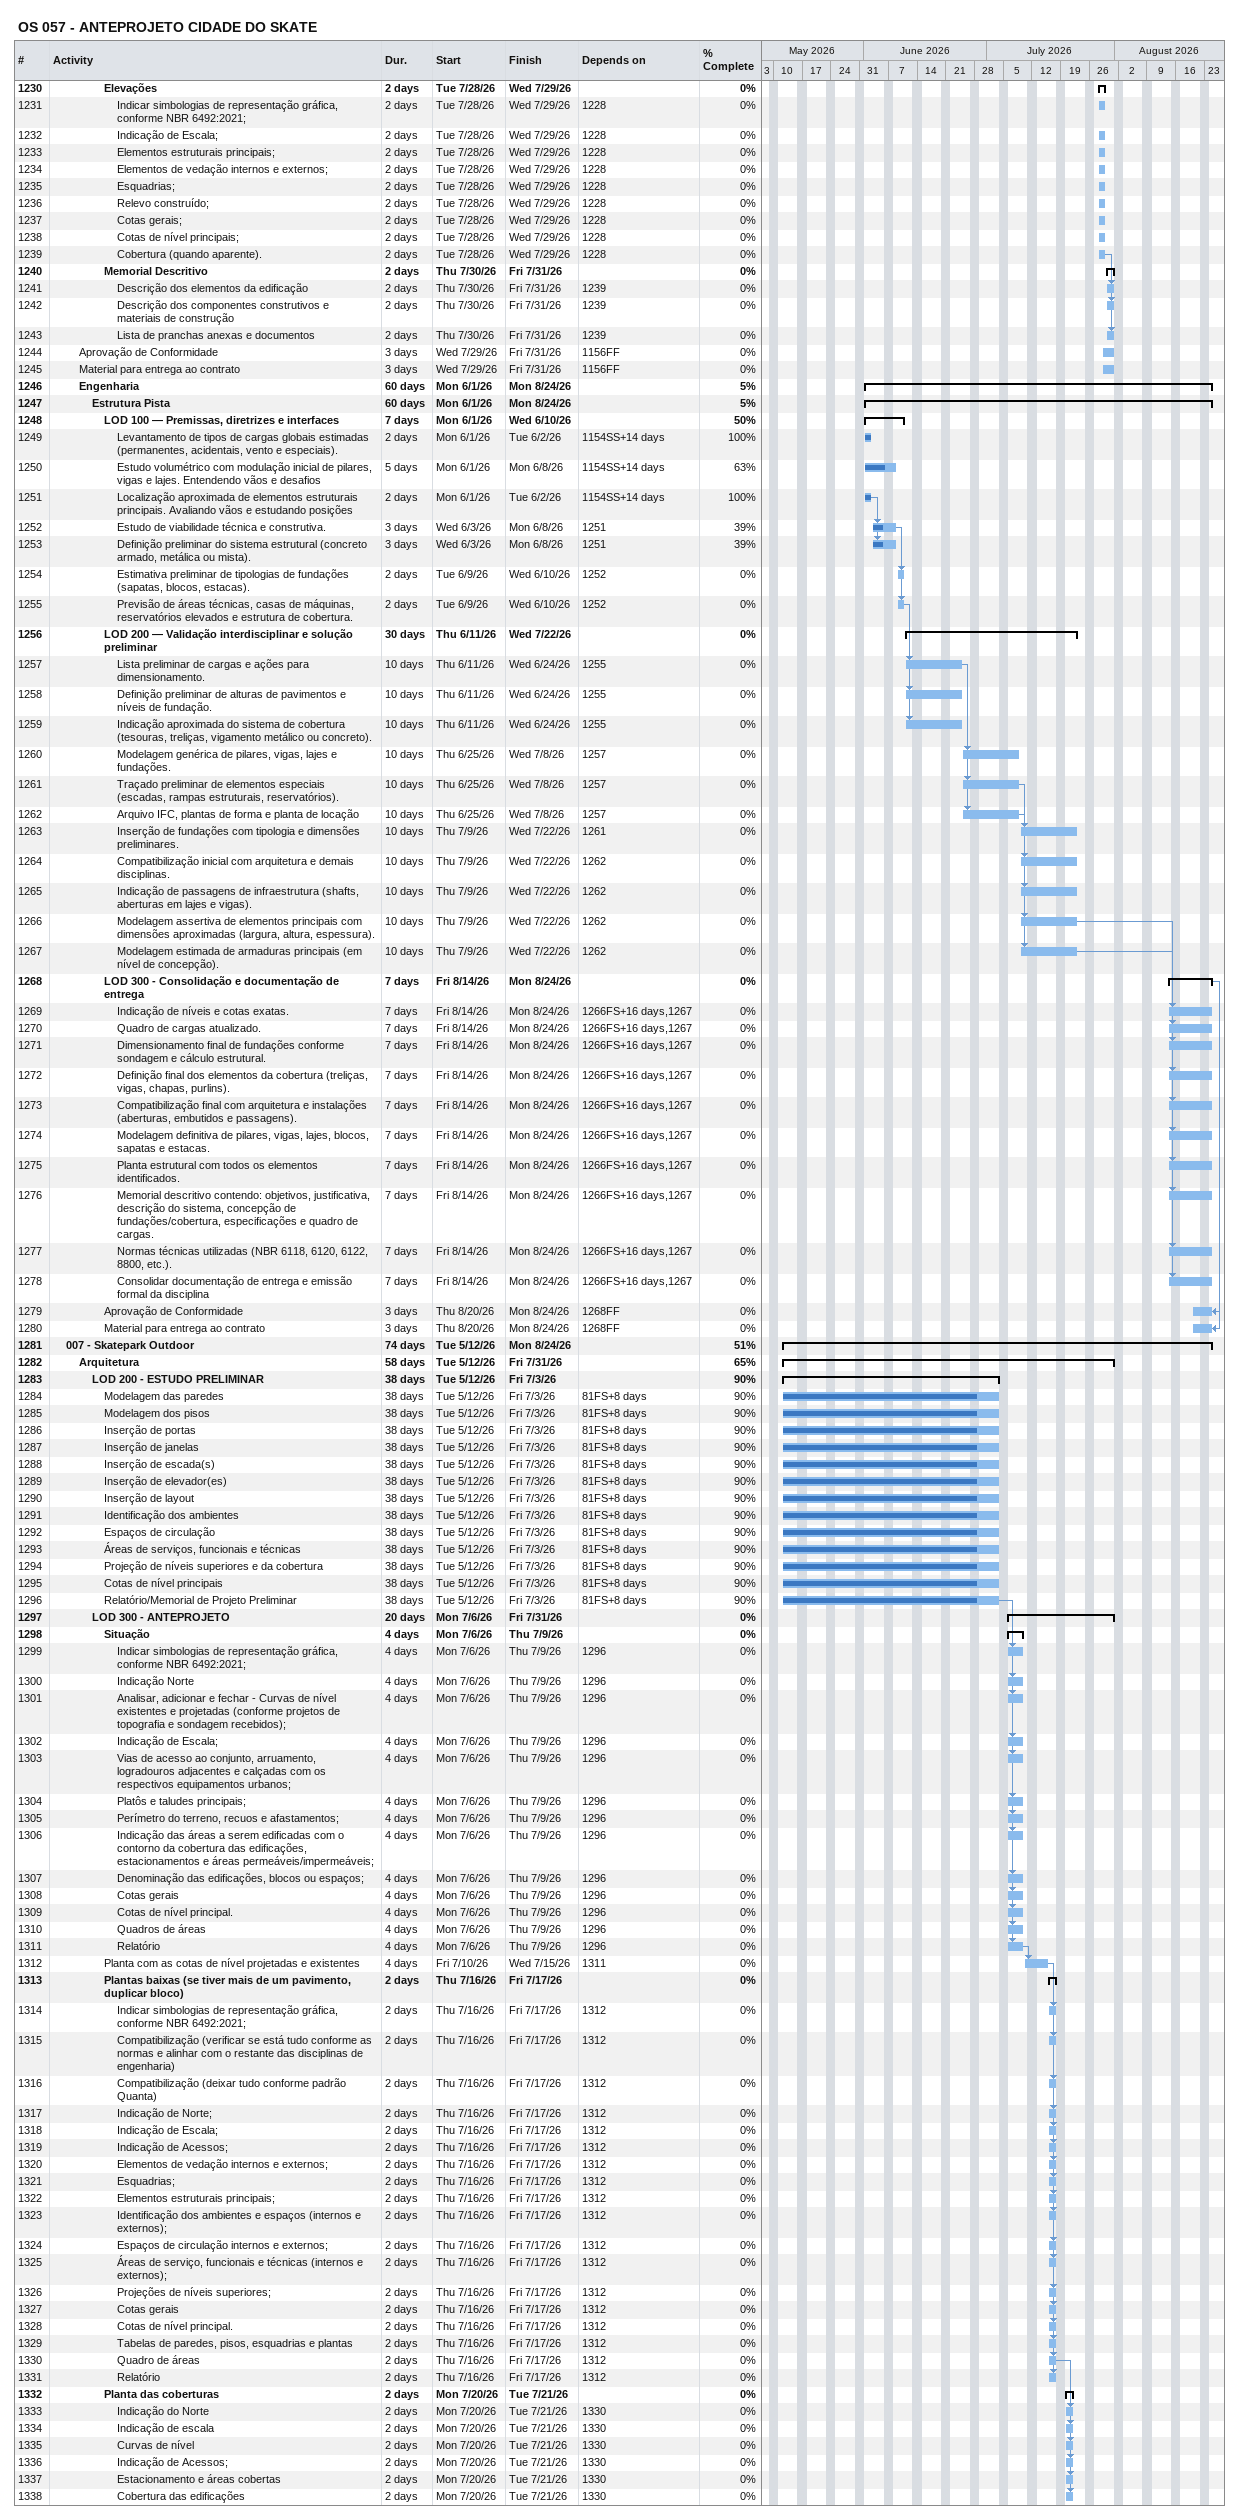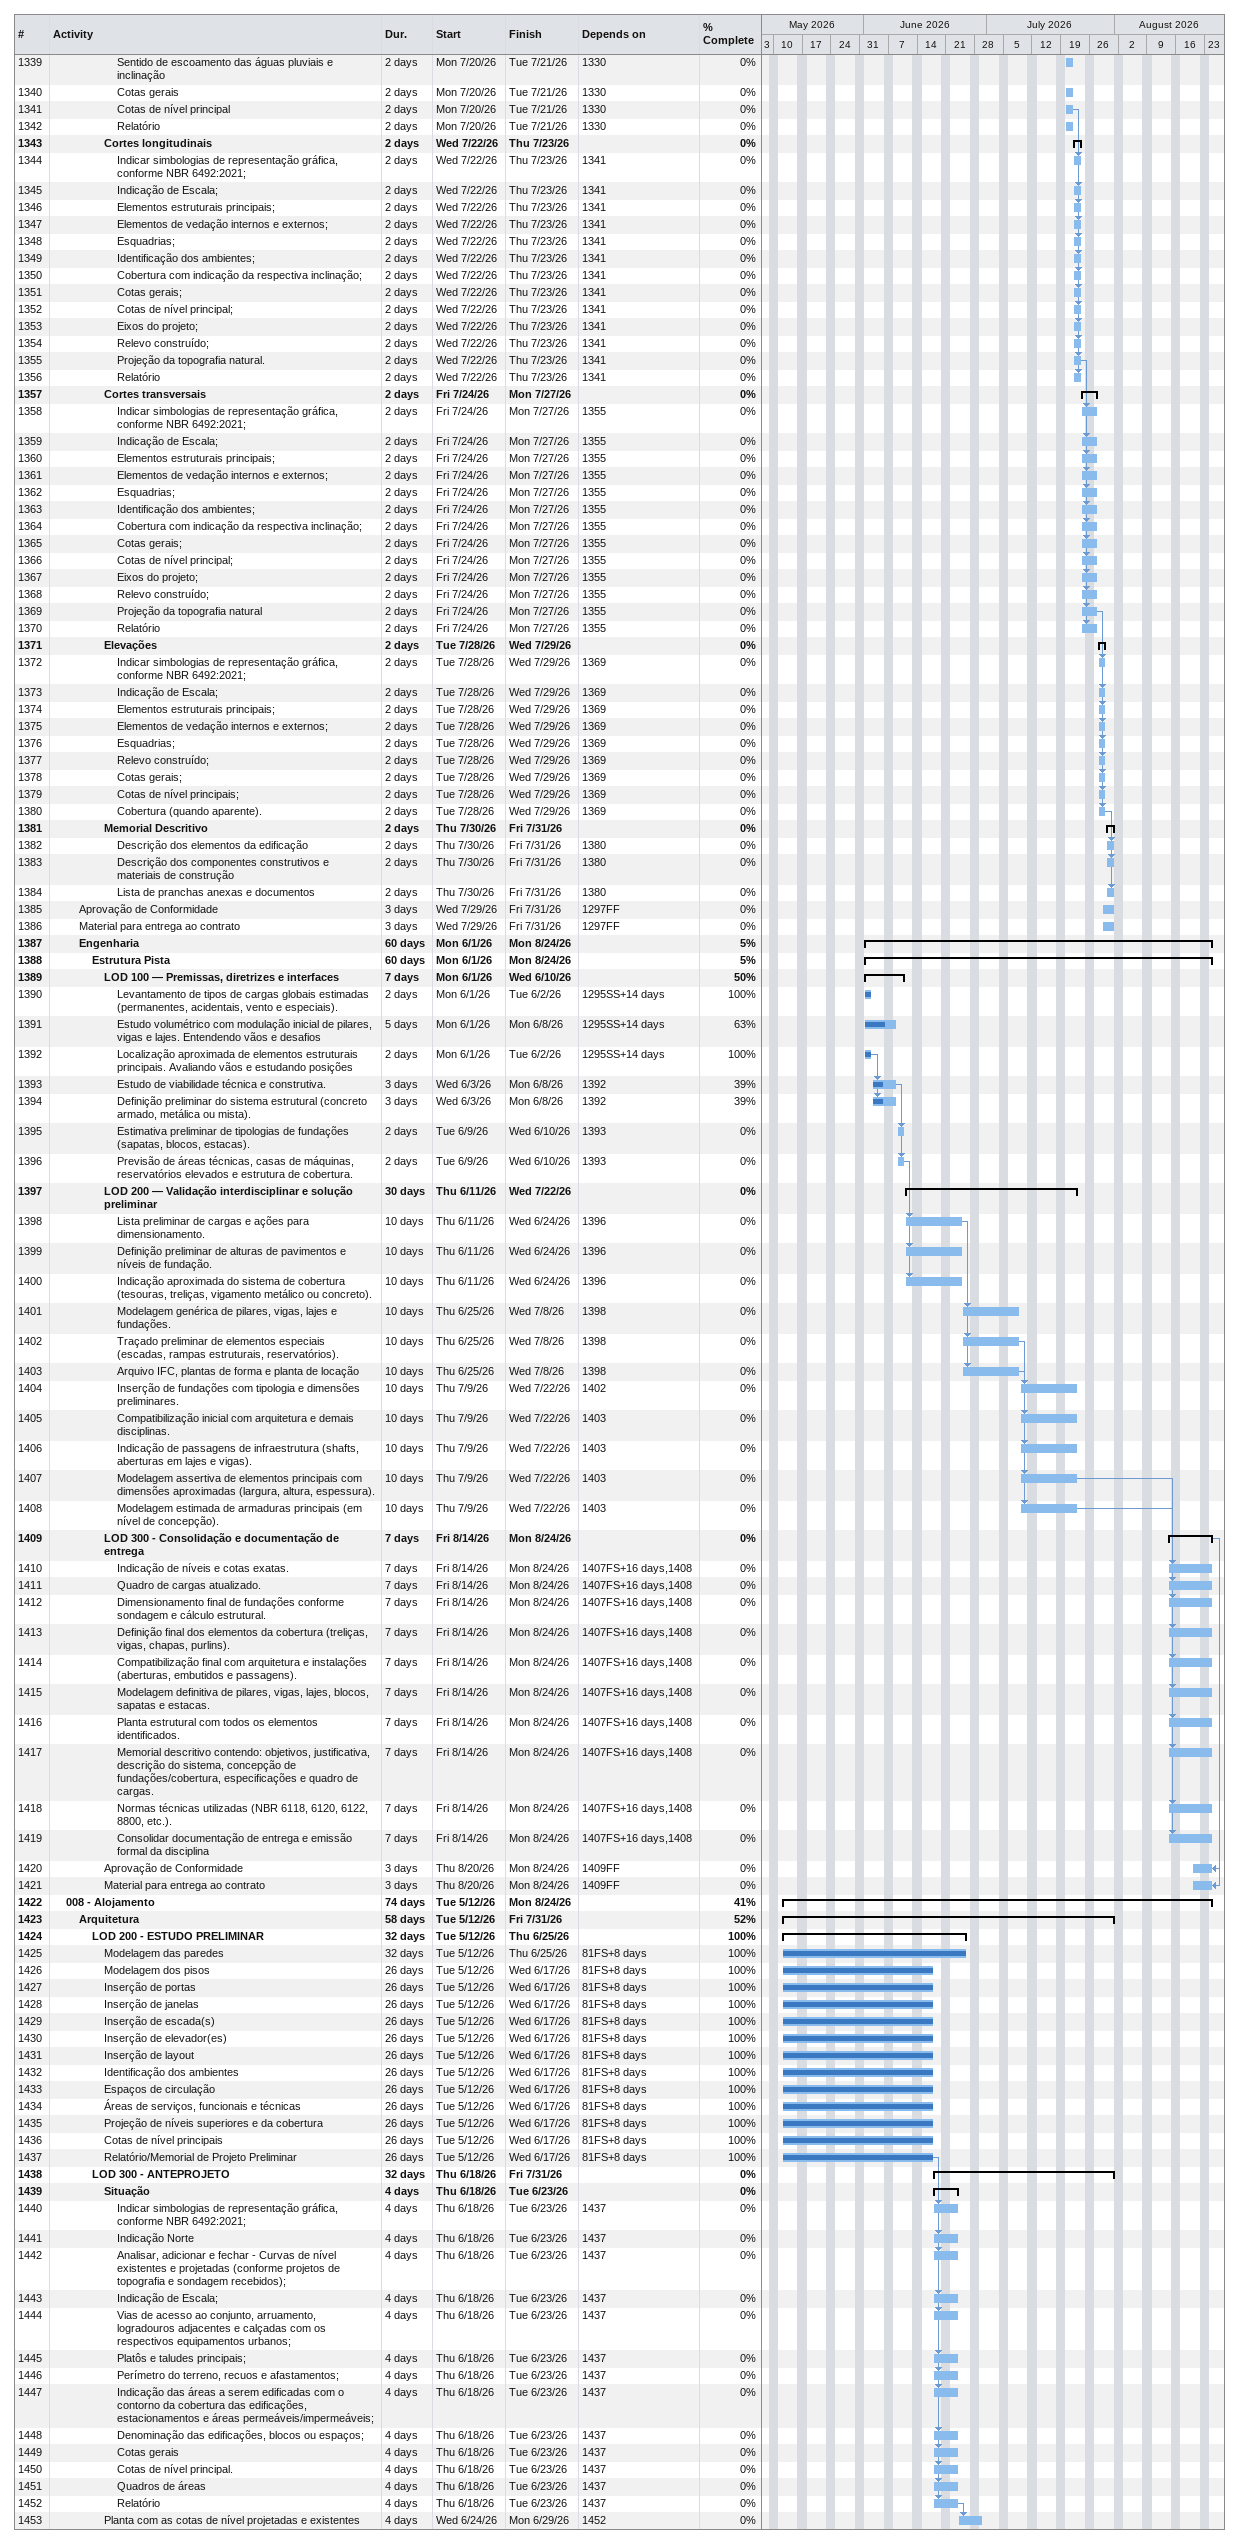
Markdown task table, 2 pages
OS 057 - ANTEPROJETO CIDADE DO SKATE

| ID | Level | Task | Duration | Start | Finish | Predecessors | % complete |
|---|---|---|---|---|---|---|---|
| 1230 | 5 | **Elevações** | 2d | 2026-07-28 | 2026-07-29 |  | 0 |
| 1231 | 6 | Indicar simbologias de representação gráfica, conforme NBR 6492:2021; | 2d | 2026-07-28 | 2026-07-29 | 1228 | 0 |
| 1232 | 6 | Indicação de Escala; | 2d | 2026-07-28 | 2026-07-29 | 1228 | 0 |
| 1233 | 6 | Elementos estruturais principais; | 2d | 2026-07-28 | 2026-07-29 | 1228 | 0 |
| 1234 | 6 | Elementos de vedação internos e externos; | 2d | 2026-07-28 | 2026-07-29 | 1228 | 0 |
| 1235 | 6 | Esquadrias; | 2d | 2026-07-28 | 2026-07-29 | 1228 | 0 |
| 1236 | 6 | Relevo construído; | 2d | 2026-07-28 | 2026-07-29 | 1228 | 0 |
| 1237 | 6 | Cotas gerais; | 2d | 2026-07-28 | 2026-07-29 | 1228 | 0 |
| 1238 | 6 | Cotas de nível principais; | 2d | 2026-07-28 | 2026-07-29 | 1228 | 0 |
| 1239 | 6 | Cobertura (quando aparente). | 2d | 2026-07-28 | 2026-07-29 | 1228 | 0 |
| 1240 | 5 | **Memorial Descritivo** | 2d | 2026-07-30 | 2026-07-31 |  | 0 |
| 1241 | 6 | Descrição dos elementos da edificação | 2d | 2026-07-30 | 2026-07-31 | 1239 | 0 |
| 1242 | 6 | Descrição dos componentes construtivos e materiais de construção | 2d | 2026-07-30 | 2026-07-31 | 1239 | 0 |
| 1243 | 6 | Lista de pranchas anexas e documentos | 2d | 2026-07-30 | 2026-07-31 | 1239 | 0 |
| 1244 | 3 | Aprovação de Conformidade | 3d | 2026-07-29 | 2026-07-31 | 1156FF | 0 |
| 1245 | 3 | Material para entrega ao contrato | 3d | 2026-07-29 | 2026-07-31 | 1156FF | 0 |
| 1246 | 3 | **Engenharia** | 60d | 2026-06-01 | 2026-08-24 |  | 5 |
| 1247 | 4 | **Estrutura Pista** | 60d | 2026-06-01 | 2026-08-24 |  | 5 |
| 1248 | 5 | **LOD 100 — Premissas, diretrizes e interfaces** | 7d | 2026-06-01 | 2026-06-10 |  | 50 |
| 1249 | 6 | Levantamento de tipos de cargas globais estimadas (permanentes, acidentais, vento e especiais). | 2d | 2026-06-01 | 2026-06-02 | 1154SS+14d | 100 |
| 1250 | 6 | Estudo volumétrico com modulação inicial de pilares, vigas e lajes. Entendendo vãos e desafios | 5d | 2026-06-01 | 2026-06-08 | 1154SS+14d | 63 |
| 1251 | 6 | Localização aproximada de elementos estruturais principais. Avaliando vãos e estudando posições | 2d | 2026-06-01 | 2026-06-02 | 1154SS+14d | 100 |
| 1252 | 6 | Estudo de viabilidade técnica e construtiva. | 3d | 2026-06-03 | 2026-06-08 | 1251 | 39 |
| 1253 | 6 | Definição preliminar do sistema estrutural (concreto armado, metálica ou mista). | 3d | 2026-06-03 | 2026-06-08 | 1251 | 39 |
| 1254 | 6 | Estimativa preliminar de tipologias de fundações (sapatas, blocos, estacas). | 2d | 2026-06-09 | 2026-06-10 | 1252 | 0 |
| 1255 | 6 | Previsão de áreas técnicas, casas de máquinas, reservatórios elevados e estrutura de cobertura. | 2d | 2026-06-09 | 2026-06-10 | 1252 | 0 |
| 1256 | 5 | **LOD 200 — Validação interdisciplinar e solução preliminar** | 30d | 2026-06-11 | 2026-07-22 |  | 0 |
| 1257 | 6 | Lista preliminar de cargas e ações para dimensionamento. | 10d | 2026-06-11 | 2026-06-24 | 1255 | 0 |
| 1258 | 6 | Definição preliminar de alturas de pavimentos e níveis de fundação. | 10d | 2026-06-11 | 2026-06-24 | 1255 | 0 |
| 1259 | 6 | Indicação aproximada do sistema de cobertura (tesouras, treliças, vigamento metálico ou concreto). | 10d | 2026-06-11 | 2026-06-24 | 1255 | 0 |
| 1260 | 6 | Modelagem genérica de pilares, vigas, lajes e fundações. | 10d | 2026-06-25 | 2026-07-08 | 1257 | 0 |
| 1261 | 6 | Traçado preliminar de elementos especiais (escadas, rampas estruturais, reservatórios). | 10d | 2026-06-25 | 2026-07-08 | 1257 | 0 |
| 1262 | 6 | Arquivo IFC, plantas de forma e planta de locação | 10d | 2026-06-25 | 2026-07-08 | 1257 | 0 |
| 1263 | 6 | Inserção de fundações com tipologia e dimensões preliminares. | 10d | 2026-07-09 | 2026-07-22 | 1261 | 0 |
| 1264 | 6 | Compatibilização inicial com arquitetura e demais disciplinas. | 10d | 2026-07-09 | 2026-07-22 | 1262 | 0 |
| 1265 | 6 | Indicação de passagens de infraestrutura (shafts, aberturas em lajes e vigas). | 10d | 2026-07-09 | 2026-07-22 | 1262 | 0 |
| 1266 | 6 | Modelagem assertiva de elementos principais com dimensões aproximadas (largura, altura, espessura). | 10d | 2026-07-09 | 2026-07-22 | 1262 | 0 |
| 1267 | 6 | Modelagem estimada de armaduras principais (em nível de concepção). | 10d | 2026-07-09 | 2026-07-22 | 1262 | 0 |
| 1268 | 5 | **LOD 300 - Consolidação e documentação de entrega** | 7d | 2026-08-14 | 2026-08-24 |  | 0 |
| 1269 | 6 | Indicação de níveis e cotas exatas. | 7d | 2026-08-14 | 2026-08-24 | 1266FS+16d, 1267 | 0 |
| 1270 | 6 | Quadro de cargas atualizado. | 7d | 2026-08-14 | 2026-08-24 | 1266FS+16d, 1267 | 0 |
| 1271 | 6 | Dimensionamento final de fundações conforme sondagem e cálculo estrutural. | 7d | 2026-08-14 | 2026-08-24 | 1266FS+16d, 1267 | 0 |
| 1272 | 6 | Definição final dos elementos da cobertura (treliças, vigas, chapas, purlins). | 7d | 2026-08-14 | 2026-08-24 | 1266FS+16d, 1267 | 0 |
| 1273 | 6 | Compatibilização final com arquitetura e instalações (aberturas, embutidos e passagens). | 7d | 2026-08-14 | 2026-08-24 | 1266FS+16d, 1267 | 0 |
| 1274 | 6 | Modelagem definitiva de pilares, vigas, lajes, blocos, sapatas e estacas. | 7d | 2026-08-14 | 2026-08-24 | 1266FS+16d, 1267 | 0 |
| 1275 | 6 | Planta estrutural com todos os elementos identificados. | 7d | 2026-08-14 | 2026-08-24 | 1266FS+16d, 1267 | 0 |
| 1276 | 6 | Memorial descritivo contendo: objetivos, justificativa, descrição do sistema, concepção de fundações/cobertura, especificações e quadro de cargas. | 7d | 2026-08-14 | 2026-08-24 | 1266FS+16d, 1267 | 0 |
| 1277 | 6 | Normas técnicas utilizadas (NBR 6118, 6120, 6122, 8800, etc.). | 7d | 2026-08-14 | 2026-08-24 | 1266FS+16d, 1267 | 0 |
| 1278 | 6 | Consolidar documentação de entrega e emissão formal da disciplina | 7d | 2026-08-14 | 2026-08-24 | 1266FS+16d, 1267 | 0 |
| 1279 | 5 | Aprovação de Conformidade | 3d | 2026-08-20 | 2026-08-24 | 1268FF | 0 |
| 1280 | 5 | Material para entrega ao contrato | 3d | 2026-08-20 | 2026-08-24 | 1268FF | 0 |
| 1281 | 2 | **007 - Skatepark Outdoor** | 74d | 2026-05-12 | 2026-08-24 |  | 51 |
| 1282 | 3 | **Arquitetura** | 58d | 2026-05-12 | 2026-07-31 |  | 65 |
| 1283 | 4 | **LOD 200 - ESTUDO PRELIMINAR** | 38d | 2026-05-12 | 2026-07-03 |  | 90 |
| 1284 | 5 | Modelagem das paredes | 38d | 2026-05-12 | 2026-07-03 | 81FS+8d | 90 |
| 1285 | 5 | Modelagem dos pisos | 38d | 2026-05-12 | 2026-07-03 | 81FS+8d | 90 |
| 1286 | 5 | Inserção de portas | 38d | 2026-05-12 | 2026-07-03 | 81FS+8d | 90 |
| 1287 | 5 | Inserção de janelas | 38d | 2026-05-12 | 2026-07-03 | 81FS+8d | 90 |
| 1288 | 5 | Inserção de escada(s) | 38d | 2026-05-12 | 2026-07-03 | 81FS+8d | 90 |
| 1289 | 5 | Inserção de elevador(es) | 38d | 2026-05-12 | 2026-07-03 | 81FS+8d | 90 |
| 1290 | 5 | Inserção de layout | 38d | 2026-05-12 | 2026-07-03 | 81FS+8d | 90 |
| 1291 | 5 | Identificação dos ambientes | 38d | 2026-05-12 | 2026-07-03 | 81FS+8d | 90 |
| 1292 | 5 | Espaços de circulação | 38d | 2026-05-12 | 2026-07-03 | 81FS+8d | 90 |
| 1293 | 5 | Áreas de serviços, funcionais e técnicas | 38d | 2026-05-12 | 2026-07-03 | 81FS+8d | 90 |
| 1294 | 5 | Projeção de níveis superiores e da cobertura | 38d | 2026-05-12 | 2026-07-03 | 81FS+8d | 90 |
| 1295 | 5 | Cotas de nível principais | 38d | 2026-05-12 | 2026-07-03 | 81FS+8d | 90 |
| 1296 | 5 | Relatório/Memorial de Projeto Preliminar | 38d | 2026-05-12 | 2026-07-03 | 81FS+8d | 90 |
| 1297 | 4 | **LOD 300 - ANTEPROJETO** | 20d | 2026-07-06 | 2026-07-31 |  | 0 |
| 1298 | 5 | **Situação** | 4d | 2026-07-06 | 2026-07-09 |  | 0 |
| 1299 | 6 | Indicar simbologias de representação gráfica, conforme NBR 6492:2021; | 4d | 2026-07-06 | 2026-07-09 | 1296 | 0 |
| 1300 | 6 | Indicação Norte | 4d | 2026-07-06 | 2026-07-09 | 1296 | 0 |
| 1301 | 6 | Analisar, adicionar e fechar - Curvas de nível existentes e projetadas (conforme projetos de topografia e sondagem recebidos); | 4d | 2026-07-06 | 2026-07-09 | 1296 | 0 |
| 1302 | 6 | Indicação de Escala; | 4d | 2026-07-06 | 2026-07-09 | 1296 | 0 |
| 1303 | 6 | Vias de acesso ao conjunto, arruamento, logradouros adjacentes e calçadas com os respectivos equipamentos urbanos; | 4d | 2026-07-06 | 2026-07-09 | 1296 | 0 |
| 1304 | 6 | Platôs e taludes principais; | 4d | 2026-07-06 | 2026-07-09 | 1296 | 0 |
| 1305 | 6 | Perímetro do terreno, recuos e afastamentos; | 4d | 2026-07-06 | 2026-07-09 | 1296 | 0 |
| 1306 | 6 | Indicação das áreas a serem edificadas com o contorno da cobertura das edificações, estacionamentos e áreas permeáveis/impermeáveis; | 4d | 2026-07-06 | 2026-07-09 | 1296 | 0 |
| 1307 | 6 | Denominação das edificações, blocos ou espaços; | 4d | 2026-07-06 | 2026-07-09 | 1296 | 0 |
| 1308 | 6 | Cotas gerais | 4d | 2026-07-06 | 2026-07-09 | 1296 | 0 |
| 1309 | 6 | Cotas de nível principal. | 4d | 2026-07-06 | 2026-07-09 | 1296 | 0 |
| 1310 | 6 | Quadros de áreas | 4d | 2026-07-06 | 2026-07-09 | 1296 | 0 |
| 1311 | 6 | Relatório | 4d | 2026-07-06 | 2026-07-09 | 1296 | 0 |
| 1312 | 5 | Planta com as cotas de nível projetadas e existentes | 4d | 2026-07-10 | 2026-07-15 | 1311 | 0 |
| 1313 | 5 | **Plantas baixas (se tiver mais de um pavimento, duplicar bloco)** | 2d | 2026-07-16 | 2026-07-17 |  | 0 |
| 1314 | 6 | Indicar simbologias de representação gráfica, conforme NBR 6492:2021; | 2d | 2026-07-16 | 2026-07-17 | 1312 | 0 |
| 1315 | 6 | Compatibilização (verificar se está tudo conforme as normas e alinhar com o restante das disciplinas de engenharia) | 2d | 2026-07-16 | 2026-07-17 | 1312 | 0 |
| 1316 | 6 | Compatibilização (deixar tudo conforme padrão Quanta) | 2d | 2026-07-16 | 2026-07-17 | 1312 | 0 |
| 1317 | 6 | Indicação de Norte; | 2d | 2026-07-16 | 2026-07-17 | 1312 | 0 |
| 1318 | 6 | Indicação de Escala; | 2d | 2026-07-16 | 2026-07-17 | 1312 | 0 |
| 1319 | 6 | Indicação de Acessos; | 2d | 2026-07-16 | 2026-07-17 | 1312 | 0 |
| 1320 | 6 | Elementos de vedação internos e externos; | 2d | 2026-07-16 | 2026-07-17 | 1312 | 0 |
| 1321 | 6 | Esquadrias; | 2d | 2026-07-16 | 2026-07-17 | 1312 | 0 |
| 1322 | 6 | Elementos estruturais principais; | 2d | 2026-07-16 | 2026-07-17 | 1312 | 0 |
| 1323 | 6 | Identificação dos ambientes e espaços (internos e externos); | 2d | 2026-07-16 | 2026-07-17 | 1312 | 0 |
| 1324 | 6 | Espaços de circulação internos e externos; | 2d | 2026-07-16 | 2026-07-17 | 1312 | 0 |
| 1325 | 6 | Áreas de serviço, funcionais e técnicas (internos e externos); | 2d | 2026-07-16 | 2026-07-17 | 1312 | 0 |
| 1326 | 6 | Projeções de níveis superiores; | 2d | 2026-07-16 | 2026-07-17 | 1312 | 0 |
| 1327 | 6 | Cotas gerais | 2d | 2026-07-16 | 2026-07-17 | 1312 | 0 |
| 1328 | 6 | Cotas de nível principal. | 2d | 2026-07-16 | 2026-07-17 | 1312 | 0 |
| 1329 | 6 | Tabelas de paredes, pisos, esquadrias e plantas | 2d | 2026-07-16 | 2026-07-17 | 1312 | 0 |
| 1330 | 6 | Quadro de áreas | 2d | 2026-07-16 | 2026-07-17 | 1312 | 0 |
| 1331 | 6 | Relatório | 2d | 2026-07-16 | 2026-07-17 | 1312 | 0 |
| 1332 | 5 | **Planta das coberturas** | 2d | 2026-07-20 | 2026-07-21 |  | 0 |
| 1333 | 6 | Indicação do Norte | 2d | 2026-07-20 | 2026-07-21 | 1330 | 0 |
| 1334 | 6 | Indicação de escala | 2d | 2026-07-20 | 2026-07-21 | 1330 | 0 |
| 1335 | 6 | Curvas de nível | 2d | 2026-07-20 | 2026-07-21 | 1330 | 0 |
| 1336 | 6 | Indicação de Acessos; | 2d | 2026-07-20 | 2026-07-21 | 1330 | 0 |
| 1337 | 6 | Estacionamento e áreas cobertas | 2d | 2026-07-20 | 2026-07-21 | 1330 | 0 |
| 1338 | 6 | Cobertura das edificações | 2d | 2026-07-20 | 2026-07-21 | 1330 | 0 |
| 1339 | 6 | Sentido de escoamento das águas pluviais e inclinação | 2d | 2026-07-20 | 2026-07-21 | 1330 | 0 |
| 1340 | 6 | Cotas gerais | 2d | 2026-07-20 | 2026-07-21 | 1330 | 0 |
| 1341 | 6 | Cotas de nível principal | 2d | 2026-07-20 | 2026-07-21 | 1330 | 0 |
| 1342 | 6 | Relatório | 2d | 2026-07-20 | 2026-07-21 | 1330 | 0 |
| 1343 | 5 | **Cortes longitudinais** | 2d | 2026-07-22 | 2026-07-23 |  | 0 |
| 1344 | 6 | Indicar simbologias de representação gráfica, conforme NBR 6492:2021; | 2d | 2026-07-22 | 2026-07-23 | 1341 | 0 |
| 1345 | 6 | Indicação de Escala; | 2d | 2026-07-22 | 2026-07-23 | 1341 | 0 |
| 1346 | 6 | Elementos estruturais principais; | 2d | 2026-07-22 | 2026-07-23 | 1341 | 0 |
| 1347 | 6 | Elementos de vedação internos e externos; | 2d | 2026-07-22 | 2026-07-23 | 1341 | 0 |
| 1348 | 6 | Esquadrias; | 2d | 2026-07-22 | 2026-07-23 | 1341 | 0 |
| 1349 | 6 | Identificação dos ambientes; | 2d | 2026-07-22 | 2026-07-23 | 1341 | 0 |
| 1350 | 6 | Cobertura com indicação da respectiva inclinação; | 2d | 2026-07-22 | 2026-07-23 | 1341 | 0 |
| 1351 | 6 | Cotas gerais; | 2d | 2026-07-22 | 2026-07-23 | 1341 | 0 |
| 1352 | 6 | Cotas de nível principal; | 2d | 2026-07-22 | 2026-07-23 | 1341 | 0 |
| 1353 | 6 | Eixos do projeto; | 2d | 2026-07-22 | 2026-07-23 | 1341 | 0 |
| 1354 | 6 | Relevo construído; | 2d | 2026-07-22 | 2026-07-23 | 1341 | 0 |
| 1355 | 6 | Projeção da topografia natural. | 2d | 2026-07-22 | 2026-07-23 | 1341 | 0 |
| 1356 | 6 | Relatório | 2d | 2026-07-22 | 2026-07-23 | 1341 | 0 |
| 1357 | 5 | **Cortes transversais** | 2d | 2026-07-24 | 2026-07-27 |  | 0 |
| 1358 | 6 | Indicar simbologias de representação gráfica, conforme NBR 6492:2021; | 2d | 2026-07-24 | 2026-07-27 | 1355 | 0 |
| 1359 | 6 | Indicação de Escala; | 2d | 2026-07-24 | 2026-07-27 | 1355 | 0 |
| 1360 | 6 | Elementos estruturais principais; | 2d | 2026-07-24 | 2026-07-27 | 1355 | 0 |
| 1361 | 6 | Elementos de vedação internos e externos; | 2d | 2026-07-24 | 2026-07-27 | 1355 | 0 |
| 1362 | 6 | Esquadrias; | 2d | 2026-07-24 | 2026-07-27 | 1355 | 0 |
| 1363 | 6 | Identificação dos ambientes; | 2d | 2026-07-24 | 2026-07-27 | 1355 | 0 |
| 1364 | 6 | Cobertura com indicação da respectiva inclinação; | 2d | 2026-07-24 | 2026-07-27 | 1355 | 0 |
| 1365 | 6 | Cotas gerais; | 2d | 2026-07-24 | 2026-07-27 | 1355 | 0 |
| 1366 | 6 | Cotas de nível principal; | 2d | 2026-07-24 | 2026-07-27 | 1355 | 0 |
| 1367 | 6 | Eixos do projeto; | 2d | 2026-07-24 | 2026-07-27 | 1355 | 0 |
| 1368 | 6 | Relevo construído; | 2d | 2026-07-24 | 2026-07-27 | 1355 | 0 |
| 1369 | 6 | Projeção da topografia natural | 2d | 2026-07-24 | 2026-07-27 | 1355 | 0 |
| 1370 | 6 | Relatório | 2d | 2026-07-24 | 2026-07-27 | 1355 | 0 |
| 1371 | 5 | **Elevações** | 2d | 2026-07-28 | 2026-07-29 |  | 0 |
| 1372 | 6 | Indicar simbologias de representação gráfica, conforme NBR 6492:2021; | 2d | 2026-07-28 | 2026-07-29 | 1369 | 0 |
| 1373 | 6 | Indicação de Escala; | 2d | 2026-07-28 | 2026-07-29 | 1369 | 0 |
| 1374 | 6 | Elementos estruturais principais; | 2d | 2026-07-28 | 2026-07-29 | 1369 | 0 |
| 1375 | 6 | Elementos de vedação internos e externos; | 2d | 2026-07-28 | 2026-07-29 | 1369 | 0 |
| 1376 | 6 | Esquadrias; | 2d | 2026-07-28 | 2026-07-29 | 1369 | 0 |
| 1377 | 6 | Relevo construído; | 2d | 2026-07-28 | 2026-07-29 | 1369 | 0 |
| 1378 | 6 | Cotas gerais; | 2d | 2026-07-28 | 2026-07-29 | 1369 | 0 |
| 1379 | 6 | Cotas de nível principais; | 2d | 2026-07-28 | 2026-07-29 | 1369 | 0 |
| 1380 | 6 | Cobertura (quando aparente). | 2d | 2026-07-28 | 2026-07-29 | 1369 | 0 |
| 1381 | 5 | **Memorial Descritivo** | 2d | 2026-07-30 | 2026-07-31 |  | 0 |
| 1382 | 6 | Descrição dos elementos da edificação | 2d | 2026-07-30 | 2026-07-31 | 1380 | 0 |
| 1383 | 6 | Descrição dos componentes construtivos e materiais de construção | 2d | 2026-07-30 | 2026-07-31 | 1380 | 0 |
| 1384 | 6 | Lista de pranchas anexas e documentos | 2d | 2026-07-30 | 2026-07-31 | 1380 | 0 |
| 1385 | 3 | Aprovação de Conformidade | 3d | 2026-07-29 | 2026-07-31 | 1297FF | 0 |
| 1386 | 3 | Material para entrega ao contrato | 3d | 2026-07-29 | 2026-07-31 | 1297FF | 0 |
| 1387 | 3 | **Engenharia** | 60d | 2026-06-01 | 2026-08-24 |  | 5 |
| 1388 | 4 | **Estrutura Pista** | 60d | 2026-06-01 | 2026-08-24 |  | 5 |
| 1389 | 5 | **LOD 100 — Premissas, diretrizes e interfaces** | 7d | 2026-06-01 | 2026-06-10 |  | 50 |
| 1390 | 6 | Levantamento de tipos de cargas globais estimadas (permanentes, acidentais, vento e especiais). | 2d | 2026-06-01 | 2026-06-02 | 1295SS+14d | 100 |
| 1391 | 6 | Estudo volumétrico com modulação inicial de pilares, vigas e lajes. Entendendo vãos e desafios | 5d | 2026-06-01 | 2026-06-08 | 1295SS+14d | 63 |
| 1392 | 6 | Localização aproximada de elementos estruturais principais. Avaliando vãos e estudando posições | 2d | 2026-06-01 | 2026-06-02 | 1295SS+14d | 100 |
| 1393 | 6 | Estudo de viabilidade técnica e construtiva. | 3d | 2026-06-03 | 2026-06-08 | 1392 | 39 |
| 1394 | 6 | Definição preliminar do sistema estrutural (concreto armado, metálica ou mista). | 3d | 2026-06-03 | 2026-06-08 | 1392 | 39 |
| 1395 | 6 | Estimativa preliminar de tipologias de fundações (sapatas, blocos, estacas). | 2d | 2026-06-09 | 2026-06-10 | 1393 | 0 |
| 1396 | 6 | Previsão de áreas técnicas, casas de máquinas, reservatórios elevados e estrutura de cobertura. | 2d | 2026-06-09 | 2026-06-10 | 1393 | 0 |
| 1397 | 5 | **LOD 200 — Validação interdisciplinar e solução preliminar** | 30d | 2026-06-11 | 2026-07-22 |  | 0 |
| 1398 | 6 | Lista preliminar de cargas e ações para dimensionamento. | 10d | 2026-06-11 | 2026-06-24 | 1396 | 0 |
| 1399 | 6 | Definição preliminar de alturas de pavimentos e níveis de fundação. | 10d | 2026-06-11 | 2026-06-24 | 1396 | 0 |
| 1400 | 6 | Indicação aproximada do sistema de cobertura (tesouras, treliças, vigamento metálico ou concreto). | 10d | 2026-06-11 | 2026-06-24 | 1396 | 0 |
| 1401 | 6 | Modelagem genérica de pilares, vigas, lajes e fundações. | 10d | 2026-06-25 | 2026-07-08 | 1398 | 0 |
| 1402 | 6 | Traçado preliminar de elementos especiais (escadas, rampas estruturais, reservatórios). | 10d | 2026-06-25 | 2026-07-08 | 1398 | 0 |
| 1403 | 6 | Arquivo IFC, plantas de forma e planta de locação | 10d | 2026-06-25 | 2026-07-08 | 1398 | 0 |
| 1404 | 6 | Inserção de fundações com tipologia e dimensões preliminares. | 10d | 2026-07-09 | 2026-07-22 | 1402 | 0 |
| 1405 | 6 | Compatibilização inicial com arquitetura e demais disciplinas. | 10d | 2026-07-09 | 2026-07-22 | 1403 | 0 |
| 1406 | 6 | Indicação de passagens de infraestrutura (shafts, aberturas em lajes e vigas). | 10d | 2026-07-09 | 2026-07-22 | 1403 | 0 |
| 1407 | 6 | Modelagem assertiva de elementos principais com dimensões aproximadas (largura, altura, espessura). | 10d | 2026-07-09 | 2026-07-22 | 1403 | 0 |
| 1408 | 6 | Modelagem estimada de armaduras principais (em nível de concepção). | 10d | 2026-07-09 | 2026-07-22 | 1403 | 0 |
| 1409 | 5 | **LOD 300 - Consolidação e documentação de entrega** | 7d | 2026-08-14 | 2026-08-24 |  | 0 |
| 1410 | 6 | Indicação de níveis e cotas exatas. | 7d | 2026-08-14 | 2026-08-24 | 1407FS+16d, 1408 | 0 |
| 1411 | 6 | Quadro de cargas atualizado. | 7d | 2026-08-14 | 2026-08-24 | 1407FS+16d, 1408 | 0 |
| 1412 | 6 | Dimensionamento final de fundações conforme sondagem e cálculo estrutural. | 7d | 2026-08-14 | 2026-08-24 | 1407FS+16d, 1408 | 0 |
| 1413 | 6 | Definição final dos elementos da cobertura (treliças, vigas, chapas, purlins). | 7d | 2026-08-14 | 2026-08-24 | 1407FS+16d, 1408 | 0 |
| 1414 | 6 | Compatibilização final com arquitetura e instalações (aberturas, embutidos e passagens). | 7d | 2026-08-14 | 2026-08-24 | 1407FS+16d, 1408 | 0 |
| 1415 | 6 | Modelagem definitiva de pilares, vigas, lajes, blocos, sapatas e estacas. | 7d | 2026-08-14 | 2026-08-24 | 1407FS+16d, 1408 | 0 |
| 1416 | 6 | Planta estrutural com todos os elementos identificados. | 7d | 2026-08-14 | 2026-08-24 | 1407FS+16d, 1408 | 0 |
| 1417 | 6 | Memorial descritivo contendo: objetivos, justificativa, descrição do sistema, concepção de fundações/cobertura, especificações e quadro de cargas. | 7d | 2026-08-14 | 2026-08-24 | 1407FS+16d, 1408 | 0 |
| 1418 | 6 | Normas técnicas utilizadas (NBR 6118, 6120, 6122, 8800, etc.). | 7d | 2026-08-14 | 2026-08-24 | 1407FS+16d, 1408 | 0 |
| 1419 | 6 | Consolidar documentação de entrega e emissão formal da disciplina | 7d | 2026-08-14 | 2026-08-24 | 1407FS+16d, 1408 | 0 |
| 1420 | 5 | Aprovação de Conformidade | 3d | 2026-08-20 | 2026-08-24 | 1409FF | 0 |
| 1421 | 5 | Material para entrega ao contrato | 3d | 2026-08-20 | 2026-08-24 | 1409FF | 0 |
| 1422 | 2 | **008 - Alojamento** | 74d | 2026-05-12 | 2026-08-24 |  | 41 |
| 1423 | 3 | **Arquitetura** | 58d | 2026-05-12 | 2026-07-31 |  | 52 |
| 1424 | 4 | **LOD 200 - ESTUDO PRELIMINAR** | 32d | 2026-05-12 | 2026-06-25 |  | 100 |
| 1425 | 5 | Modelagem das paredes | 32d | 2026-05-12 | 2026-06-25 | 81FS+8d | 100 |
| 1426 | 5 | Modelagem dos pisos | 26d | 2026-05-12 | 2026-06-17 | 81FS+8d | 100 |
| 1427 | 5 | Inserção de portas | 26d | 2026-05-12 | 2026-06-17 | 81FS+8d | 100 |
| 1428 | 5 | Inserção de janelas | 26d | 2026-05-12 | 2026-06-17 | 81FS+8d | 100 |
| 1429 | 5 | Inserção de escada(s) | 26d | 2026-05-12 | 2026-06-17 | 81FS+8d | 100 |
| 1430 | 5 | Inserção de elevador(es) | 26d | 2026-05-12 | 2026-06-17 | 81FS+8d | 100 |
| 1431 | 5 | Inserção de layout | 26d | 2026-05-12 | 2026-06-17 | 81FS+8d | 100 |
| 1432 | 5 | Identificação dos ambientes | 26d | 2026-05-12 | 2026-06-17 | 81FS+8d | 100 |
| 1433 | 5 | Espaços de circulação | 26d | 2026-05-12 | 2026-06-17 | 81FS+8d | 100 |
| 1434 | 5 | Áreas de serviços, funcionais e técnicas | 26d | 2026-05-12 | 2026-06-17 | 81FS+8d | 100 |
| 1435 | 5 | Projeção de níveis superiores e da cobertura | 26d | 2026-05-12 | 2026-06-17 | 81FS+8d | 100 |
| 1436 | 5 | Cotas de nível principais | 26d | 2026-05-12 | 2026-06-17 | 81FS+8d | 100 |
| 1437 | 5 | Relatório/Memorial de Projeto Preliminar | 26d | 2026-05-12 | 2026-06-17 | 81FS+8d | 100 |
| 1438 | 4 | **LOD 300 - ANTEPROJETO** | 32d | 2026-06-18 | 2026-07-31 |  | 0 |
| 1439 | 5 | **Situação** | 4d | 2026-06-18 | 2026-06-23 |  | 0 |
| 1440 | 6 | Indicar simbologias de representação gráfica, conforme NBR 6492:2021; | 4d | 2026-06-18 | 2026-06-23 | 1437 | 0 |
| 1441 | 6 | Indicação Norte | 4d | 2026-06-18 | 2026-06-23 | 1437 | 0 |
| 1442 | 6 | Analisar, adicionar e fechar - Curvas de nível existentes e projetadas (conforme projetos de topografia e sondagem recebidos); | 4d | 2026-06-18 | 2026-06-23 | 1437 | 0 |
| 1443 | 6 | Indicação de Escala; | 4d | 2026-06-18 | 2026-06-23 | 1437 | 0 |
| 1444 | 6 | Vias de acesso ao conjunto, arruamento, logradouros adjacentes e calçadas com os respectivos equipamentos urbanos; | 4d | 2026-06-18 | 2026-06-23 | 1437 | 0 |
| 1445 | 6 | Platôs e taludes principais; | 4d | 2026-06-18 | 2026-06-23 | 1437 | 0 |
| 1446 | 6 | Perímetro do terreno, recuos e afastamentos; | 4d | 2026-06-18 | 2026-06-23 | 1437 | 0 |
| 1447 | 6 | Indicação das áreas a serem edificadas com o contorno da cobertura das edificações, estacionamentos e áreas permeáveis/impermeáveis; | 4d | 2026-06-18 | 2026-06-23 | 1437 | 0 |
| 1448 | 6 | Denominação das edificações, blocos ou espaços; | 4d | 2026-06-18 | 2026-06-23 | 1437 | 0 |
| 1449 | 6 | Cotas gerais | 4d | 2026-06-18 | 2026-06-23 | 1437 | 0 |
| 1450 | 6 | Cotas de nível principal. | 4d | 2026-06-18 | 2026-06-23 | 1437 | 0 |
| 1451 | 6 | Quadros de áreas | 4d | 2026-06-18 | 2026-06-23 | 1437 | 0 |
| 1452 | 6 | Relatório | 4d | 2026-06-18 | 2026-06-23 | 1437 | 0 |
| 1453 | 5 | Planta com as cotas de nível projetadas e existentes | 4d | 2026-06-24 | 2026-06-29 | 1452 | 0 |
